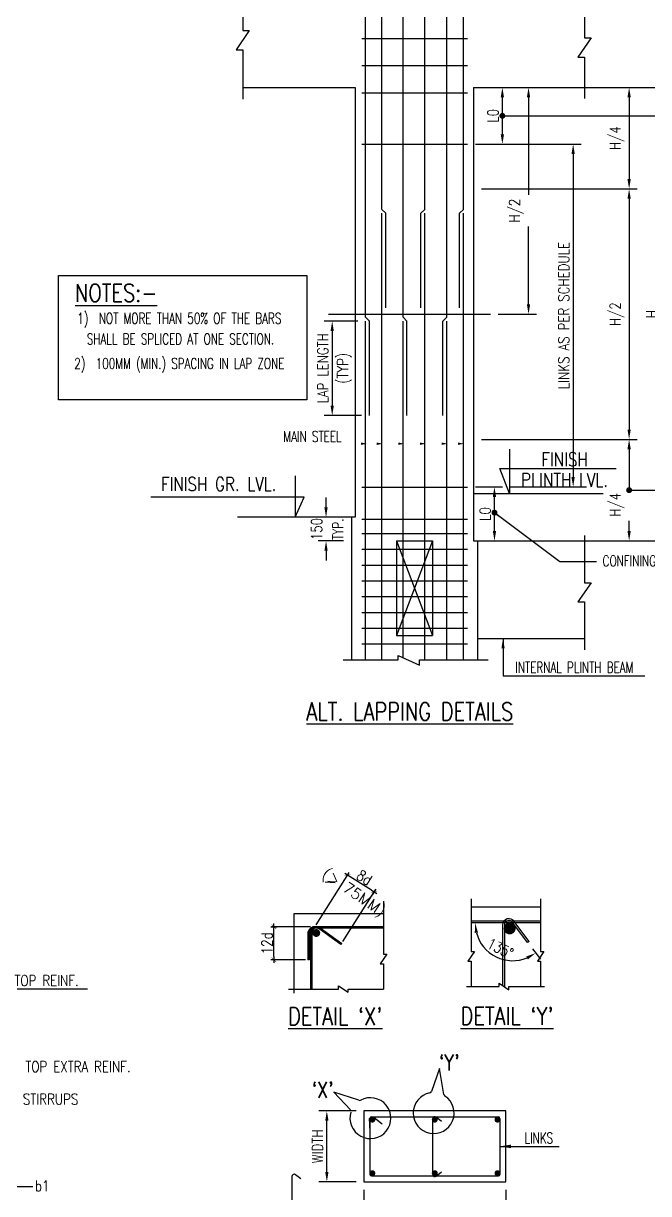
# Model space of a CAD drawing. Extents: x 324505 to 1272425, y -526289 to -156124.
# Drawn here: x 549252 to 565109, y -322331 to -292656 of the extents above; entities that cross this region are included whole.
import ezdxf
from ezdxf.enums import TextEntityAlignment as Align
from ezdxf.lldxf.tags import DXFTag

# ---------------------------------------------------------------- set-up
doc = ezdxf.new("R2010")
doc.units = 0
doc.header["$LTSCALE"] = 500
doc.header["$MEASUREMENT"] = 0
doc.header["$PDMODE"] = 35
doc.header["$PDSIZE"] = -15
doc.layers.get('DEFPOINTS').update_dxf_attribs({"color": 4})
for name, color, linetype in [('BEAM', 4, 'Continuous'), ('CEN', 8, 'CENTER'), ('DIM', 5, 'Continuous'), ('DIM1', 5, 'Continuous'), ('FOOT', 4, 'Continuous'), ('LINK', 2, 'Continuous'), ('S-CONCRET LINE', 4, 'Continuous'), ('S-R.C.C. PILE CAP', 40, 'Continuous'), ('S-REINFORCEMENT', 6, 'Continuous'), ('S-TEXT-1', 4, 'Continuous'), ('S-TITLE', 6, 'Continuous'), ('TXT', 4, 'Continuous'), ('TXT1', 2, 'Continuous')]:
    doc.layers.add(name, color=color, linetype=linetype)
doc.styles.add('ROMAND', font='simplex.shx')
doc.styles.add('ROMANS', font='simplex.shx', dxfattribs={"width": 0.8, "height": 275, "bigfont": 'bigfont.shx'})
doc.styles.add('ROMENT', font='simplex.shx', dxfattribs={"bigfont": 'bigfont.shx'})
tags = doc.linetypes.add('CENTER', pattern=[2, 1.25, -0.25, 0.25, -0.25]).pattern_tags.tags
tags[10:11] = [DXFTag(74, 4), DXFTag(75, 0), DXFTag(340, '0'), DXFTag(46, 1.0), DXFTag(50, 0.0), DXFTag(44, 0.0), DXFTag(45, 0.0)]
tags[8:9] = [DXFTag(74, 4), DXFTag(75, 0), DXFTag(340, '0'), DXFTag(46, 1.0), DXFTag(50, 0.0), DXFTag(44, 0.0), DXFTag(45, 0.0)]
tags[6:7] = [DXFTag(74, 4), DXFTag(75, 0), DXFTag(340, '0'), DXFTag(46, 1.0), DXFTag(50, 0.0), DXFTag(44, 0.0), DXFTag(45, 0.0)]
tags[4:5] = [DXFTag(74, 4), DXFTag(75, 0), DXFTag(340, '0'), DXFTag(46, 1.0), DXFTag(50, 0.0), DXFTag(44, 0.0), DXFTag(45, 0.0)]
doc.dimstyles.new('Copy of INT2TIMES', dxfattribs={"dimtxt": 300, "dimasz": 275, "dimexe": 75, "dimexo": 75, "dimgap": 40, "dimtad": 1, "dimdec": 0, "dimlfac": 0.5, "dimrnd": 5, "dimzin": 0, "dimdsep": 46, "dimtxsty": 'ROMANS', "dimcen": -1, "dimclrd": 5, "dimclre": 5, "dimclrt": 4, "dimadec": 0, "dimazin": 0, "dimtfac": 1, "dimtdec": 0, "dimtix": 1, "dimtofl": 0, "dimtmove": 2, "dimatfit": 3, "dimfxl": 0, "dimtolj": 1, "dimtzin": 0, "dimarcsym": 0})
doc.dimstyles.new('dim100', dxfattribs={"dimtxt": 250, "dimasz": 250, "dimexe": 200, "dimexo": 200, "dimgap": 100, "dimtad": 1, "dimdec": 0, "dimzin": 0, "dimdsep": 46, "dimtxsty": 'ROMANS', "dimcen": 0, "dimclrd": 5, "dimclre": 5, "dimclrt": 4, "dimadec": 0, "dimazin": 0, "dimtfac": 1, "dimtdec": 0, "dimtix": 1, "dimtofl": 0, "dimtmove": 2, "dimatfit": 3, "dimfxl": 0, "dimtolj": 1, "dimtzin": 0, "dimlwd": -1, "dimlwe": -1, "dimarcsym": 0})
doc.dimstyles.new('dim25', dxfattribs={"dimtxt": 250, "dimasz": 250, "dimexe": 200, "dimexo": 200, "dimgap": 100, "dimtad": 1, "dimdec": 0, "dimlfac": 0.25, "dimzin": 0, "dimdsep": 46, "dimtxsty": 'ROMANS', "dimcen": 0, "dimclrd": 5, "dimclre": 5, "dimclrt": 4, "dimadec": 0, "dimazin": 0, "dimtfac": 1, "dimtdec": 0, "dimtix": 1, "dimtofl": 0, "dimtmove": 2, "dimatfit": 3, "dimfxl": 0, "dimtolj": 1, "dimtzin": 0, "dimlwd": -1, "dimlwe": -1, "dimarcsym": 0})
doc.dimstyles.new('INT25', dxfattribs={"dimtxt": 250, "dimasz": 80, "dimexe": 60, "dimexo": 60, "dimgap": 40, "dimtad": 1, "dimdec": 0, "dimlfac": 0.25, "dimzin": 0, "dimdsep": 46, "dimtxsty": 'ROMANS', "dimblk": 'DIMTICK', "dimblk1": 'DIMTICK', "dimblk2": 'DIMTICK', "dimsah": 1, "dimcen": -0.25, "dimclrd": 7, "dimclre": 7, "dimclrt": 4, "dimadec": 0, "dimazin": 0, "dimtfac": 1, "dimtdec": 0, "dimtix": 1, "dimtofl": 0, "dimtmove": 2, "dimatfit": 3, "dimldrblk": 'DIMTICK', "dimfxl": 0, "dimtolj": 1, "dimtzin": 0, "dimarcsym": 0})

# ---------------------------------------------------------------- blocks, each defined once
blk = doc.blocks.new('*D53')
at = {"layer": 'DEFPOINTS', "color": 0}
for p in [(556948, -320234), (557890, -320234), (557890, -322034)]:
    blk.add_point(p, dxfattribs=at)
at = {"layer": 'DIM', "color": 5}
for p, q in [((557690, -320234), (556748, -320234)), ((556948, -321784), (556948, -320484)), ((557690, -322034), (556748, -322034))]:
    blk.add_line(p, q, dxfattribs=at)
for points in [[(556990, -320484), (556907, -320484), (556948, -320234)], [(556907, -321784), (556990, -321784), (556948, -322034)]]:
    blk.add_solid(points, dxfattribs=at)
at = {"layer": 'DIM', "color": 4, "insert": (556711, -321134), "char_height": 275, "attachment_point": 5, "rotation": 90, "style": 'ROMANS'}
blk.add_mtext('\\A1;WIDTH', dxfattribs=at)
blk = doc.blocks.new('*D54')
at = {"layer": 'DEFPOINTS', "color": 0}
for p in [(557890, -322034), (561490, -322034), (561490, -322939)]:
    blk.add_point(p, dxfattribs=at)
at = {"layer": 'DIM', "color": 5}
for p, q in [((557890, -322234), (557890, -323139)), ((561490, -322234), (561490, -323139)), ((558140, -322939), (561240, -322939))]:
    blk.add_line(p, q, dxfattribs=at)
for points in [[(558140, -322898), (558140, -322981), (557890, -322939)], [(561240, -322981), (561240, -322898), (561490, -322939)]]:
    blk.add_solid(points, dxfattribs=at)
at = {"layer": 'DIM', "color": 4, "insert": (559690, -322702), "char_height": 275, "attachment_point": 5, "style": 'ROMANS'}
blk.add_mtext('\\A1;LENGTH', dxfattribs=at)
blk = doc.blocks.new('*D55')
at = {"layer": 'DEFPOINTS', "color": 0}
for p in [(561640, -315434), (560610, -315468), (562370, -315468), (562039, -315960), (560959, -316113)]:
    blk.add_point(p, dxfattribs=at)
at = {"layer": 'DIM', "color": 5}
blk.add_line((562160, -316120), (562365, -316390), dxfattribs=at)
blk.add_arc((561666, -315468), 957, 195.0031, 292.1583, dxfattribs=at)
for points in [[(560782, -315710), (560700, -315721), (560708, -315468)], [(562048, -316391), (562006, -316319), (562244, -316231)]]:
    blk.add_solid(points, dxfattribs=at)
at = {"layer": 'DIM', "color": 4, "insert": (561346, -316113), "char_height": 275, "attachment_point": 5, "rotation": 333.5807, "style": 'ROMANS'}
blk.add_mtext('135%%D', dxfattribs=at)
blk = doc.blocks.new('*D56')
at = {"layer": 'DEFPOINTS', "color": 0}
for p in [(556928, -305179), (557511, -305179), (557571, -305779)]:
    blk.add_point(p, dxfattribs=at)
at = {"layer": 'DIM', "color": 5}
for p, q in [((556928, -304929), (556928, -304679)), ((557311, -305179), (556728, -305179)), ((557371, -305779), (556728, -305779)), ((556928, -306029), (556928, -306279))]:
    blk.add_line(p, q, dxfattribs=at)
for points in [[(556886, -304929), (556969, -304929), (556928, -305179)], [(556969, -306029), (556886, -306029), (556928, -305779)]]:
    blk.add_solid(points, dxfattribs=at)
at = {"layer": 'DIM', "color": 4, "insert": (556690, -305479), "char_height": 275, "attachment_point": 5, "rotation": 90, "style": 'ROMANS'}
blk.add_mtext('\\A1;150', dxfattribs=at)
blk = doc.blocks.new('*D65')
at = {"layer": 'DEFPOINTS', "color": 0}
for p in [(561096, -294279), (562063, -294279), (561096, -300029)]:
    blk.add_point(p, dxfattribs=at)
at = {"layer": 'DIM', "color": 5}
for p, q in [((561296, -294279), (562263, -294279)), ((562063, -294529), (562063, -297001)), ((562063, -299779), (562063, -297809)), ((561296, -300029), (562263, -300029))]:
    blk.add_line(p, q, dxfattribs=at)
for points in [[(562105, -294529), (562022, -294529), (562063, -294279)], [(562022, -299779), (562105, -299779), (562063, -300029)]]:
    blk.add_solid(points, dxfattribs=at)
at = {"layer": 'DIM', "color": 4, "insert": (561754, -297405), "char_height": 275, "attachment_point": 5, "rotation": 90, "style": 'ROMANS'}
blk.add_mtext('\\A1;H/2', dxfattribs=at)
blk = doc.blocks.new('*D66')
at = {"layer": 'DEFPOINTS', "color": 0}
for p in [(563425, -294279), (565422, -294279), (563425, -305779)]:
    blk.add_point(p, dxfattribs=at)
at = {"layer": 'DIM', "color": 5}
for p, q in [((563625, -294279), (565622, -294279)), ((565422, -305529), (565422, -294529)), ((563625, -305779), (565622, -305779))]:
    blk.add_line(p, q, dxfattribs=at)
for points in [[(565464, -294529), (565380, -294529), (565422, -294279)], [(565380, -305529), (565464, -305529), (565422, -305779)]]:
    blk.add_solid(points, dxfattribs=at)
at = {"layer": 'DIM', "color": 4, "char_height": 275, "attachment_point": 5, "rotation": 90, "style": 'ROMANS'}
for s, insert in [('> 3.5M}', (565660, -300029)), ('\\A1;{H', (565185, -300029))]:
    blk.add_mtext(s, dxfattribs=dict(at, insert=insert))
blk = doc.blocks.new('*D80')
at = {"layer": 'DEFPOINTS', "color": 0}
for p in [(562872, -294279), (560671, -296854), (564615, -296854)]:
    blk.add_point(p, dxfattribs=at)
at = {"layer": 'DIM', "color": 5}
for p, q in [((563072, -294279), (564815, -294279)), ((564615, -294529), (564615, -296604)), ((560871, -296854), (564815, -296854))]:
    blk.add_line(p, q, dxfattribs=at)
for points in [[(564656, -294529), (564573, -294529), (564615, -294279)], [(564573, -296604), (564656, -296604), (564615, -296854)]]:
    blk.add_solid(points, dxfattribs=at)
at = {"layer": 'DIM', "color": 4, "insert": (564305, -295567), "char_height": 275, "attachment_point": 5, "rotation": 90, "style": 'ROMANS'}
blk.add_mtext('\\A1;H/4', dxfattribs=at)
blk = doc.blocks.new('*D81')
at = {"layer": 'DEFPOINTS', "color": 0}
for p in [(560671, -296854), (560671, -303204), (564615, -303204)]:
    blk.add_point(p, dxfattribs=at)
at = {"layer": 'DIM', "color": 5}
for p, q in [((560871, -296854), (564815, -296854)), ((564615, -297104), (564615, -302954)), ((560871, -303204), (564815, -303204))]:
    blk.add_line(p, q, dxfattribs=at)
for points in [[(564656, -297104), (564573, -297104), (564615, -296854)], [(564573, -302954), (564656, -302954), (564615, -303204)]]:
    blk.add_solid(points, dxfattribs=at)
at = {"layer": 'DIM', "color": 4, "insert": (564305, -300029), "char_height": 275, "attachment_point": 5, "rotation": 90, "style": 'ROMANS'}
blk.add_mtext('\\A1;H/2', dxfattribs=at)
blk = doc.blocks.new('*D134')
at = {"layer": 'DEFPOINTS', "color": 0}
for p in [(560518, -295717), (561399, -304412), (563195, -304412)]:
    blk.add_point(p, dxfattribs=at)
at = {"layer": 'DIM', "color": 5}
for p, q in [((560718, -295717), (563395, -295717)), ((563195, -295967), (563195, -304162)), ((561599, -304412), (563395, -304412))]:
    blk.add_line(p, q, dxfattribs=at)
for points in [[(563236, -295967), (563153, -295967), (563195, -295717)], [(563153, -304162), (563236, -304162), (563195, -304412)]]:
    blk.add_solid(points, dxfattribs=at)
at = {"layer": 'DIM', "color": 4, "insert": (562957, -300065), "char_height": 275, "attachment_point": 5, "rotation": 90, "style": 'ROMANS'}
blk.add_mtext('\\A1;LINKS AS PER SCHEDULE', dxfattribs=at)
blk = doc.blocks.new('*D136')
at = {"layer": 'DEFPOINTS', "color": 0}
for p in [(557931, -300203), (557084, -302603), (558031, -302603)]:
    blk.add_point(p, dxfattribs=at)
at = {"layer": 'DIM', "color": 5}
for p, q in [((557731, -300203), (556884, -300203)), ((557084, -300453), (557084, -302353)), ((557831, -302603), (556884, -302603))]:
    blk.add_line(p, q, dxfattribs=at)
for points in [[(557125, -300453), (557042, -300453), (557084, -300203)], [(557042, -302353), (557125, -302353), (557084, -302603)]]:
    blk.add_solid(points, dxfattribs=at)
at = {"layer": 'DIM', "color": 4, "char_height": 275, "attachment_point": 5, "rotation": 90, "style": 'ROMANS'}
for s, insert in [('\\A1;LAP LENGTH', (556846, -301403)), ('(TYP)', (557393, -301403))]:
    blk.add_mtext(s, dxfattribs=dict(at, insert=insert))
blk = doc.blocks.new('*D165')
at = {"layer": 'DEFPOINTS', "color": 0}
for p in [(560671, -303204), (564615, -303204), (562872, -305779)]:
    blk.add_point(p, dxfattribs=at)
at = {"layer": 'DIM', "color": 5}
for p, q in [((560871, -303204), (564815, -303204)), ((564615, -303454), (564615, -304456)), ((564615, -305529), (564615, -305274)), ((563072, -305779), (564815, -305779))]:
    blk.add_line(p, q, dxfattribs=at)
for points in [[(564656, -303454), (564573, -303454), (564615, -303204)], [(564573, -305529), (564656, -305529), (564615, -305779)]]:
    blk.add_solid(points, dxfattribs=at)
at = {"layer": 'DIM', "color": 4, "insert": (564305, -304865), "char_height": 275, "attachment_point": 5, "rotation": 90, "style": 'ROMANS'}
blk.add_mtext('\\A1;H/4', dxfattribs=at)
blk = doc.blocks.new('*D1059')
at = {"layer": 'DEFPOINTS', "color": 0}
for p in [(560518, -304412), (561199, -304412), (560671, -305779)]:
    blk.add_point(p, dxfattribs=at)
at = {"layer": 'DIM', "color": 5}
for p, q in [((560718, -304412), (561399, -304412)), ((561199, -305529), (561199, -304662)), ((560871, -305779), (561399, -305779))]:
    blk.add_line(p, q, dxfattribs=at)
for points in [[(561241, -304662), (561158, -304662), (561199, -304412)], [(561158, -305529), (561241, -305529), (561199, -305779)]]:
    blk.add_solid(points, dxfattribs=at)
at = {"layer": 'DIM', "color": 4, "insert": (560962, -305096), "char_height": 275, "attachment_point": 5, "rotation": 90, "style": 'ROMANS'}
blk.add_mtext('\\A1;{L0}', dxfattribs=at)
blk = doc.blocks.new('*D1060')
at = {"layer": 'DEFPOINTS', "color": 0}
for p in [(560665, -294282), (561399, -294282), (560671, -295717)]:
    blk.add_point(p, dxfattribs=at)
at = {"layer": 'DIM', "color": 5}
for p, q in [((560865, -294282), (561599, -294282)), ((561399, -295467), (561399, -294532)), ((560871, -295717), (561599, -295717))]:
    blk.add_line(p, q, dxfattribs=at)
for points in [[(561441, -294532), (561358, -294532), (561399, -294282)], [(561358, -295467), (561441, -295467), (561399, -295717)]]:
    blk.add_solid(points, dxfattribs=at)
at = {"layer": 'DIM', "color": 4, "insert": (561162, -295000), "char_height": 275, "attachment_point": 5, "rotation": 90, "style": 'ROMANS'}
blk.add_mtext('\\A1;{L0}', dxfattribs=at)
blk = doc.blocks.new('DIMTICK')
for p, q in [((-1, 0), (1, 0)), ((0, 1), (0, -1))]:
    blk.add_line(p, q)
at = {"color": 2, "const_width": 0.1}
blk.add_lwpolyline([(0.71, 0.71), (-0.71, -0.71)], dxfattribs=at)
blk = doc.blocks.new('*D1093')
at = {"layer": 'DEFPOINTS', "color": 0}
for p in [(557470, -314254), (556649, -315565), (557325, -315989)]:
    blk.add_point(p, dxfattribs=at)
at = {"layer": 'DIM', "color": 7, "lineweight": -2}
for p, q in [((556681, -315514), (557502, -314204)), ((558078, -314635), (557538, -314297)), ((557357, -315938), (558178, -314627))]:
    blk.add_line(p, q, dxfattribs=at)
at = {"layer": 'DIM', "color": 7, "lineweight": -2, "xscale": 80, "yscale": 80, "zscale": 80}
for p, rotation in [((557470, -314254), 147.9359145615724), ((558146, -314678), 327.9359145615724)]:
    blk.add_blockref('DIMTICK', p, dxfattribs=dict(at, rotation=rotation))
at = {"layer": 'DIM', "color": 4, "insert": (557902, -314316), "char_height": 275, "attachment_point": 5, "rotation": 327.9359, "style": 'ROMANS'}
blk.add_mtext('\\A1;8d', dxfattribs=at)
blk = doc.blocks.new('*D1094')
at = {"layer": 'DEFPOINTS', "color": 0}
for p in [(555606, -315565), (556593, -315565), (556464, -316402)]:
    blk.add_point(p, dxfattribs=at)
at = {"layer": 'DIM', "color": 7, "lineweight": -2}
for p, q in [((556533, -315565), (555546, -315565)), ((555606, -316322), (555606, -315645)), ((556404, -316402), (555546, -316402))]:
    blk.add_line(p, q, dxfattribs=at)
at = {"layer": 'DIM', "color": 7, "lineweight": -2, "xscale": 80, "yscale": 80, "zscale": 80}
for p, rotation in [((555606, -315565), 90), ((555606, -316402), 270)]:
    blk.add_blockref('DIMTICK', p, dxfattribs=dict(at, rotation=rotation))
at = {"layer": 'DIM', "color": 4, "insert": (555428, -315984), "char_height": 275, "attachment_point": 5, "rotation": 90, "style": 'ROMANS'}
blk.add_mtext('\\A1;12d', dxfattribs=at)

msp = doc.modelspace()

# ---------------------------------------------------------------- linework, layer by layer
at = {"layer": 'BEAM', "elevation": 0}
for points in [[(562369.886, -315070.734), (560610.125, -315070.734)], [(558387.24, -315237.142), (556109.216, -315237.142), (556109.216, -317244.429)]]:
    msp.add_lwpolyline(points, dxfattribs=at)
at = {"layer": 'CEN'}
msp.add_line((556992.483, -300029.223), (561095.92, -300029.223), dxfattribs=at)
at = {"layer": 'DIM', "color": 3, "linetype": 'Continuous'}
for p, q in [((560670.532, -304579.223), (563953.363, -304579.223)), ((557670.532, -305179.223), (554682.56, -305179.223))]:
    msp.add_line(p, q, dxfattribs=at)
at = {"layer": 'DIM'}
for p, q in [((558710.532, -305779.223), (559630.532, -308179.223)), ((559630.532, -305779.223), (558710.532, -308179.223)), ((545694.838, -317133.886), (550880.901, -317133.886)), ((559804.788, -319159.831), (559604.711, -319740.039)), ((559917.234, -319815.797), (559804.788, -319159.831)), ((557758.383, -319965.226), (557126.922, -319755.006)), ((557126.922, -319755.006), (557544.184, -320205.077))]:
    msp.add_line(p, q, dxfattribs=at)
at = {"layer": 'DIM', "ltscale": 2}
msp.add_line((545668.551, -322149.186), (549489.688, -322149.186), dxfattribs=at)
at = {"layer": 'DIM', "color": 8}
for points in [[(554813.434, -291646.603), (554813.434, -292835.815), (554979.799, -292835.815), (554647.07, -293322.631), (554813.434, -293322.631), (554813.434, -294579.648)], [(563481.719, -291666.263), (563481.719, -293024.226), (563648.083, -293024.226), (563315.355, -293511.043), (563481.719, -293511.043), (563481.719, -294558.179)], [(563481.719, -305645.448), (563481.719, -306840.724), (563648.083, -306840.724), (563315.355, -307327.541), (563481.719, -307327.541), (563481.719, -308537.365)]]:
    msp.add_lwpolyline(points, dxfattribs=at)
at = {"layer": 'DIM', "flags": 128}
for points in [[(557814.389, -303314.143, 61.213, 0, 0), (557967.319, -303314.143, 0, 0, 0), (555691.039, -303314.143, 0, 0, 0)], [(558214.889, -303314.143, 61.213, 0, 0), (558367.819, -303314.143, 0, 0, 0), (556608.539, -303314.143, 0, 0, 0)], [(558760.987, -303314.143, 61.213, 0, 0), (558913.917, -303314.143, 0, 0, 0), (557154.637, -303314.143, 0, 0, 0)], [(559311.829, -303314.143, 61.213, 0, 0), (559464.759, -303314.143, 0, 0, 0), (557549.479, -303314.143, 0, 0, 0)], [(559860.2, -303314.143, 61.213, 0, 0), (560013.13, -303314.143, 0, 0, 0), (558097.85, -303314.143, 0, 0, 0)], [(560271.478, -303314.143, 61.213, 0, 0), (560424.409, -303314.143, 0, 0, 0), (558509.129, -303314.143, 0, 0, 0)]]:
    msp.add_lwpolyline(points, format="xyseb", dxfattribs=at)
at = {"layer": 'DIM', "elevation": 0}
for points in [[(558387.24, -314918.392), (558387.24, -316259.929), (558470.422, -316259.929), (558304.058, -316503.337), (558387.24, -316503.337), (558387.24, -317142.429)], [(560610.125, -314853.983), (560610.125, -316195.521), (560693.307, -316195.521), (560526.943, -316438.929), (560610.125, -316438.929), (560610.125, -317078.021)], [(562369.886, -314853.983), (562369.886, -316195.521), (562453.068, -316195.521), (562286.704, -316438.929), (562369.886, -316438.929), (562369.886, -317078.021)], [(555972.203, -317142.429), (557244.614, -317142.429), (557244.614, -317059.247), (557488.022, -317225.611), (557488.022, -317142.429), (558387.24, -317142.429)], [(560488.349, -317078.021), (561322.26, -317078.021), (561322.26, -316994.839), (561565.669, -317161.203), (561565.669, -317078.021), (562464.886, -317078.021)]]:
    msp.add_lwpolyline(points, dxfattribs=at)
at = {"layer": 'DIM'}
for centre, radius, start, end in [((559657.588, -320289.076), 519.063, 100.9101662, 56.5975754), ((559547.989, -319720.479), 60, 280.9101662, 340.9739315), ((559976.371, -319805.66), 60, 189.727108, 236.5975754), ((558053.261, -320417.393), 519.063, 162.769959, 118.4573681), ((557777.335, -319908.297), 60, 251.5869007, 298.4573681)]:
    msp.add_arc(centre, radius, start, end, dxfattribs=at)
at = {"layer": 'DIM1'}
msp.add_lwpolyline([(557365.532, -308795.901), (558755.032, -308795.901), (558755.032, -308684.901), (559294.032, -308928.401), (559294.032, -308797.901), (561035.532, -308797.901)], dxfattribs=at)
at = {"layer": 'FOOT', "linetype": 'Continuous'}
msp.add_lwpolyline([(550144.199, -299046.939), (556442.268, -299046.939), (556442.268, -302202.864), (550144.199, -302202.864)], close=True, dxfattribs=at)
at = {"layer": 'LINK'}
for p, q in [((557837.795, -293038.061), (560518.341, -293038.061)), ((557837.795, -293724.061), (560518.341, -293724.061)), ((557837.795, -294412.607), (560518.341, -294412.607)), ((557837.795, -295716.723), (560518.341, -295716.723)), ((557837.795, -304412.411), (560518.341, -304412.411)), ((557837.795, -305224.061), (560518.341, -305224.061)), ((557837.795, -305592.386), (560518.341, -305592.386)), ((557837.795, -305992.386), (560518.341, -305992.386)), ((557837.795, -306392.386), (560518.341, -306392.386)), ((557837.795, -306792.386), (560518.341, -306792.386)), ((557837.795, -307192.386), (560518.341, -307192.386)), ((557837.795, -307592.386), (560518.341, -307592.386)), ((557837.795, -307992.386), (560518.341, -307992.386)), ((557837.795, -308392.386), (560518.341, -308392.386)), ((562039.103, -315960.357, 0), (561640.144, -315434.012, 0)), ((562080.963, -315937.446, 0), (561670.311, -315397.492, 0)), ((561405.234, -315568.543, 0), (561405.234, -317063.779, 0)), ((561455.234, -315561.875, 0), (561455.234, -317097.953, 0)), ((557324.718, -315988.6, 0), (557303.63, -316016.534, 0)), ((562080.159, -315937.886, 0), (562039.103, -315960.357, 0))]:
    msp.add_line(p, q, dxfattribs=at)
at = {"layer": 'LINK', "elevation": 0}
for points in [[(562369.886, -315418.034), (560610.125, -315418.034)], [(562369.886, -315468.034), (560610.125, -315468.034)]]:
    msp.add_lwpolyline(points, dxfattribs=at)
for points in [[(558387.24, -315565.127), (557880.832, -315565.127), (556592.858, -315565.127, 0.328804063), (556464.358, -315775.127), (556464.358, -316401.907)], [(558387.24, -315600.127), (557880.832, -315600.127), (556594.291, -315600.127, 0.308904379), (556498.791, -315760.127), (556498.791, -316401.907), (556464.358, -316401.907)], [(556559.768, -315622.365, 0.148969914), (556534.791, -315704.337), (556534.791, -317142.429)], [(556559.768, -315622.365, -0.414213562), (556775, -315592.515), (557324.721, -315988.602)], [(557303.63, -316016.534), (556753.897, -315620.437, 0.512891749), (556569.791, -315677.41), (556569.791, -317142.429)]]:
    msp.add_lwpolyline(points, format="xyb", dxfattribs=at)
at = {"layer": 'LINK'}
for centre, radius, start, end in [((561566.809, -315528.015, 0), 166.58, 51.5863482, 194.0808285), ((561567.914, -315527.192, 0), 117.897, 52.2187644, 197.1080954)]:
    msp.add_arc(centre, radius, start, end, dxfattribs=at)
at = {"layer": 'S-CONCRET LINE', "color": 130, "linetype": 'Continuous'}
for p, q in [((554813.434, -294279.223), (557670.532, -294279.223)), ((557670.532, -294279.223), (557670.532, -305179.223)), ((560670.532, -294279.223), (560670.532, -305779.223)), ((560670.532, -294279.223), (563481.719, -294279.223)), ((557570.532, -305179.223), (557570.532, -308795.901)), ((558710.532, -305779.223), (559630.532, -305779.223)), ((558710.532, -305779.223), (558710.532, -308179.223)), ((559630.532, -305779.223), (559630.532, -308179.223)), ((560670.532, -305779.223), (563481.719, -305779.223)), ((560770.532, -305779.223), (560770.532, -308797.901)), ((558710.532, -308179.223), (559630.532, -308179.223)), ((560770.532, -308251.401), (563481.719, -308251.401))]:
    msp.add_line(p, q, dxfattribs=at)
at = {"layer": 'S-CONCRET LINE', "color": 130}
msp.add_lwpolyline([(561489.591, -320234.023), (557889.591, -320234.023), (557889.591, -322034.023), (561489.591, -322034.023)], close=True, dxfattribs=at)
at = {"layer": 'S-REINFORCEMENT'}
for p, q in [((558342.308, -297371.253), (558342.308, -285054.223)), ((559435.551, -297371.253), (559435.551, -285054.223)), ((560410.532, -297371.253), (560410.532, -285054.223)), ((557930.532, -300103.068), (557930.532, -287586.503)), ((558880.725, -300103.068), (558880.725, -287586.503)), ((559988.163, -300103.068), (559988.163, -287586.503)), ((558442.308, -297471.253), (558342.308, -297371.253)), ((558342.308, -308795.901), (558342.308, -297471.253)), ((558442.308, -299871.253), (558442.308, -297471.253)), ((559335.551, -297471.253), (559435.551, -297371.253)), ((559335.551, -299871.253), (559335.551, -297471.253)), ((559435.551, -308797.901), (559435.551, -297471.253)), ((560310.532, -297471.253), (560410.532, -297371.253)), ((560310.532, -299871.253), (560310.532, -297471.253)), ((560410.532, -308797.901), (560410.532, -297471.253)), ((558030.532, -300203.068), (557930.532, -300103.068)), ((557930.532, -308795.901), (557930.532, -300203.068)), ((558030.532, -302603.068), (558030.532, -300203.068)), ((558980.725, -300203.068), (558880.725, -300103.068)), ((558880.725, -308741.684), (558880.725, -300203.068)), ((558980.725, -302603.068), (558980.725, -300203.068)), ((559888.163, -300203.068), (559988.163, -300103.068)), ((559888.163, -302603.068), (559888.163, -300203.068)), ((559988.163, -308797.901), (559988.163, -300203.068)), ((559435.551, -308797.901), (559435.551, -305878.395)), ((558039.591, -320424.023), (558039.591, -321844.023)), ((558079.591, -320384.023), (561299.591, -320384.023)), ((561339.591, -320424.023), (561339.591, -321844.023)), ((558079.591, -321884.023), (561299.591, -321884.023))]:
    msp.add_line(p, q, dxfattribs=at)
at = {"layer": 'S-REINFORCEMENT', "linetype": 'Continuous', "const_width": 100, "elevation": 0}
msp.add_lwpolyline([(556629.488, -315721.304, 1), (556729.488, -315721.304, 1)], format="xyb", close=True, dxfattribs=at)
at = {"layer": 'S-REINFORCEMENT', "const_width": 150, "elevation": 0}
msp.add_lwpolyline([(561510.385, -315607.259, 1), (561660.385, -315607.259, 1)], format="xyb", close=True, dxfattribs=at)
at = {"layer": 'S-REINFORCEMENT'}
for points in [[(558039.591, -320667.693), (558039.591, -320506.981, -0.829282958), (558149.424, -320397.175), (558351.805, -320565.051)], [(559853.429, -320499.931), (559722.679, -320394.896, 0.62958674), (559625.103, -320441.672), (559625.103, -321839.097, 0.62958674), (559722.679, -321885.873), (559853.429, -321780.838)], [(556287.929, -321957.931), (556157.179, -321852.896, 0.62958674), (556059.603, -321899.672), (556059.603, -322889.097, 0.62958674), (556157.179, -322935.873), (556287.929, -322830.838)]]:
    msp.add_lwpolyline(points, format="xyb", dxfattribs=at)
at = {"layer": 'S-REINFORCEMENT', "const_width": 75}
for points in [[(558065.275, -320455.574, 1), (558140.275, -320455.574, 1)], [(559647.618, -320455.574, 1), (559722.618, -320455.574, 1)], [(561237.992, -320455.574, 1), (561312.992, -320455.574, 1)], [(558065.275, -321813.565, -1), (558140.275, -321813.565, -1)], [(559647.618, -321813.565, -1), (559722.618, -321813.565, -1)], [(561237.992, -321813.565, -1), (561312.992, -321813.565, -1)]]:
    msp.add_lwpolyline(points, format="xyb", close=True, dxfattribs=at)
at = {"layer": 'S-REINFORCEMENT'}
for centre, start, end in [((558079.591, -320424.023), 90, 180), ((561299.591, -320424.023), 0, 90), ((558079.591, -321844.023), 180, 270), ((561299.591, -321844.023), 270, 0)]:
    msp.add_arc(centre, 40, start, end, dxfattribs=at)
at = {"layer": 'TXT', "linetype": 'ByBlock'}
msp.add_line((556904.022, -314423.075, 0), (557159.33, -314439.03, 0), dxfattribs=at)
at = {"layer": 'TXT1'}
for points in [[(561577.724, -303451.976), (561577.724, -304579.223), (561332.179, -303942.501), (564289.546, -303942.501)], [(556146.084, -304128.651), (556146.084, -305179.223), (556375.688, -304670.417), (552480.543, -304670.417)]]:
    msp.add_lwpolyline(points, dxfattribs=at)

# ---------------------------------------------------------------- texts
at = {"layer": 'S-TEXT-1', "linetype": 'ByBlock', "style": 'ROMANS'}
for s, width, p in [('1)  NOT MORE THAN 50% OF THE BARS', 0.7, (553207.159, -300155.28)), ('SHALL BE SPLICED AT ONE SECTION.', 0.7, (553235.635, -300657.868)), ('2)  100MM (MIN.) SPACING IN LAP ZONE', 0.7, (553207.159, -301299.801)), ('MAIN STEEL', 0.7, (556582.79, -303132.128)), ('TOP REINF.', 0.8, (549839.997, -316927.943)), ('TOP EXTRA REINF.', 0.8, (550635.769, -319111.447)), ('b1', 0.8, (549730.42, -322133.403))]:
    msp.add_text(s, height=275, dxfattribs=dict(at, width=width)).set_placement(p, align=Align.MIDDLE)
at = {"layer": 'S-TEXT-1', "style": 'ROMANS', "width": 0.7}
msp.add_text('TYP.', height=275, rotation=90, dxfattribs=at).set_placement((557226.466, -305483.486), align=Align.MIDDLE)
at = {"layer": 'S-TEXT-1', "width": 0.7}
for s, style, p in [('CONFINING LINK', 'ROMANS', (564966.396, -306285.771)), ('INTERNAL PLINTH BEAM', 'ROMANS', (563225.126, -308987.341)), ('LINKS', 'ROMENT', (562325.355, -320922.611))]:
    msp.add_text(s, height=275, dxfattribs=dict(at, style=style)).set_placement(p, align=Align.MIDDLE)
at = {"layer": 'S-TEXT-1', "linetype": 'ByBlock', "style": 'ROMANS'}
msp.add_text('(> 75MM)', height=275, rotation=325.7906324, dxfattribs=at).set_placement((557626.973, -314703.907, 0), align=Align.MIDDLE)
at = {"layer": 'S-TEXT-1', "style": 'ROMENT', "width": 0.8}
msp.add_text('STIRRUPS', height=275, dxfattribs=at).set_placement((549238.363, -320073.962))
at = {"layer": 'S-TITLE', "style": 'ROMANS', "width": 0.8}
msp.add_text('%%UNOTES:-', height=450, dxfattribs=at).set_placement((551602.239, -299716.127), align=Align.CENTER)
msp.add_text('%%UALT. LAPPING DETAILS', height=450, dxfattribs=at).set_placement((559052.149, -310105.901), align=Align.MIDDLE)
for s, p in [("%%UDETAIL `X'", (557160.976, -317832.89, 0)), ("%%UDETAIL `Y'", (561520.387, -317825.819, 0))]:
    msp.add_text(s, height=450, dxfattribs=at).set_placement(p, align=Align.MIDDLE_CENTER)
at = {"layer": 'TXT1', "style": 'ROMAND', "width": 0.8}
for s, p in [('FINISH', (562978.635, -303712.482)), ('FINISH GR. LVL.', (554206.873, -304337.398)), ('PLINTH LVL.', (562978.635, -304234.159))]:
    msp.add_text(s, height=350, dxfattribs=at).set_placement(p, align=Align.MIDDLE)
for s, p in [("`Y'", (560054.516, -319206.979)), ("`X'", (556844.301, -319899.88))]:
    msp.add_text(s, height=400, dxfattribs=at).set_placement(p, align=Align.CENTER)

# ---------------------------------------------------------------- dimensions: what is measured, and where the dimension line sits
at = {"layer": 'DIM'}
for base, p1, p2, angle, text, dimstyle, override, picture, middle in [((561399.241, -294282.43), (560670.532, -295716.723), (560665.411, -294282.43), 270, '{L0}', 'dim25', {"dimtxsty": 'ROMANS'}, '*D1060', (561161.741, -294999.577)), ((565422.121, -294279.223), (563425.225, -305779.223), (563425.225, -294279.223), 90, '{H\\X> 3.5M}', 'dim25', {"dimtxsty": 'ROMANS'}, '*D66', (565422.121, -300029.223)), ((561199.241, -304412.411), (560670.532, -305779.223), (560518.341, -304412.411), 270, '{L0}', 'dim25', {"dimtxsty": 'ROMANS'}, '*D1059', (560961.741, -305095.817)), ((555605.973, -315565.127, 0), (556464.358, -316401.907, 0), (556592.858, -315565.127, 0), 90, '12d', 'INT25', {"dimblk": 'DIMTICK', "dimblk1": 'DIMTICK', "dimblk2": 'DIMTICK'}, '*D1094', (555428.473, -315983.517, 0))]:
    dim = msp.add_linear_dim(base=base, p1=p1, p2=p2, angle=angle, text=text, dimstyle=dimstyle, override=override, dxfattribs=at)
    dim.commit()
    dim.dimension.update_dxf_attribs({"geometry": picture, "text_midpoint": middle})
for base, p1, p2, angle, text, picture, middle in [((564614.65, -296854.223), (562871.654, -294279.223), (560670.532, -296854.223), 90, 'H/4', '*D80', (564305.126, -295566.723)), ((563194.583, -304412.411), (560518.341, -295716.723), (561399.241, -304412.411), 90, 'LINKS AS PER SCHEDULE', '*D134', (562957.083, -300064.567)), ((564614.65, -303204.223), (560670.532, -296854.223), (560670.532, -303204.223), 90, 'H/2', '*D81', (564305.126, -300029.223)), ((557083.541, -302603.068), (557930.532, -300203.068), (558030.532, -302603.068), 90, 'LAP LENGTH\\X(TYP)', '*D136', (557083.541, -301403.068)), ((556927.619, -305179.223), (557570.532, -305779.223), (557510.532, -305179.223), 90, '150', '*D56', (556690.119, -305479.223)), ((556948.298, -320234.023), (557889.591, -322034.023), (557889.591, -320234.023), 90, 'WIDTH', '*D53', (556710.798, -321134.023)), ((561489.591, -322939.348), (557889.591, -322034.023), (561489.591, -322034.023), 180, 'LENGTH', '*D54', (559689.591, -322701.848))]:
    dim = msp.add_linear_dim(base=base, p1=p1, p2=p2, angle=angle, text=text, dimstyle='dim25', dxfattribs=at)
    dim.commit()
    dim.dimension.update_dxf_attribs({"geometry": picture, "text_midpoint": middle})
for base, p1, p2, angle, text, picture, middle in [((562063.352, -294279.223), (561095.92, -300029.223), (561095.92, -294279.223), 90, 'H/2', '*D65', (561753.828, -297404.723)), ((564614.65, -303204.223), (562871.654, -305779.223), (560670.532, -303204.223), 270, 'H/4', '*D165', (564305.126, -304864.876))]:
    dim = msp.add_linear_dim(base=base, p1=p1, p2=p2, angle=angle, text=text, dimstyle='dim25', dxfattribs=at)
    dim.commit()
    dim.dimension.update_dxf_attribs({"geometry": picture, "text_midpoint": middle, "dimtype": 160})
dim = msp.add_aligned_dim(p1=(557324.721, -315988.602, 0), p2=(556648.703, -315565.127, 0), distance=-1546.573, text='8d', dimstyle='INT25', override={"dimtxsty": 'ROMANS', "dimblk": 'DIMTICK', "dimblk1": 'DIMTICK', "dimblk2": 'DIMTICK'}, dxfattribs=at)
dim.commit()
dim.dimension.update_dxf_attribs({"geometry": '*D1093', "text_midpoint": (557901.966, -314315.79, 0)})
dim = msp.add_angular_dim_2l(base=(560958.743, -316113.494), line1=((562039.103, -315960.357, 0), (561640.144, -315434.012, 0)), line2=((562369.886, -315468.034, 0), (560610.125, -315468.034, 0)), text='135%%D', dimstyle='dim25', dxfattribs=at)
dim.commit()
dim.dimension.update_dxf_attribs({"geometry": '*D55', "text_midpoint": (561345.594, -316112.805, 0)})

# ---------------------------------------------------------------- leaders
msp.add_leader([(561417.167, -308251.401), (561417.167, -309203.401), (565014.667, -309203.401)], dimstyle='dim25', dxfattribs=at)
at = {"layer": 'DIM', "ltscale": 2}
msp.add_leader([(561339.591, -321134.023), (562841.537, -321134.023)], dimstyle='Copy of INT2TIMES', dxfattribs=at)
at = {"layer": 'S-R.C.C. PILE CAP'}
for points in [[(561399.241, -294999.577), (566137.399, -294999.577)], [(564614.65, -304491.723), (567809.543, -304491.723)], [(561199.241, -305062.077), (562855.088, -306297.165), (563784.088, -306297.165)]]:
    msp.add_leader(points, dimstyle='dim100', override={"dimasz": 150, "dimtad": 0, "dimldrblk": 'Dot', "dimarcsym": 1}, dxfattribs=at)

doc.saveas('drawing.dxf')
